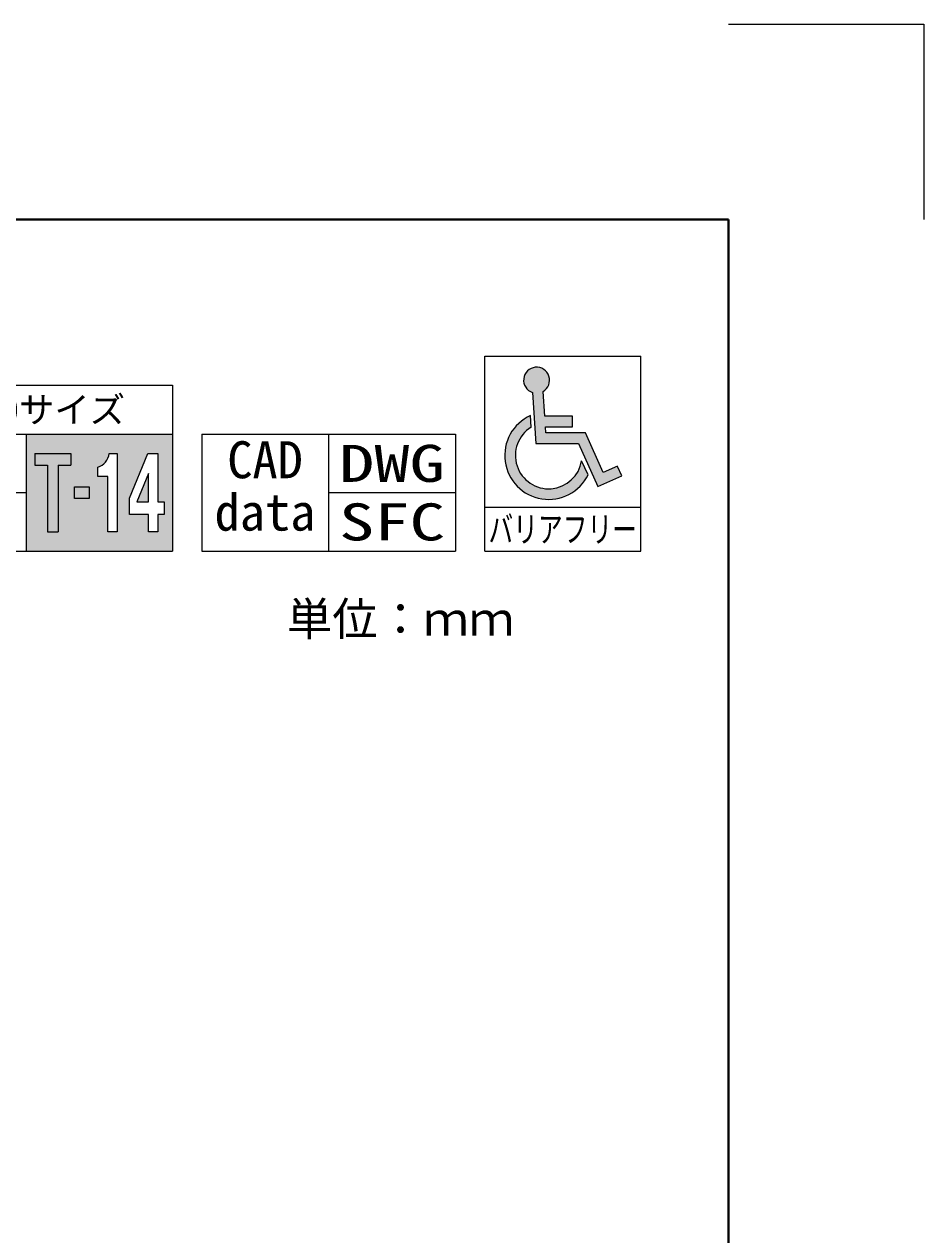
# Model space of a CAD drawing. Units: millimetres, scale not verified. Extents: x 63886 to 97934, y 3628 to 26930.
# Drawn here: x 69221 to 70142, y 22657 to 23897 of the extents above; entities that cross this region are included whole.
import ezdxf
from ezdxf.enums import TextEntityAlignment as Align

# ---------------------------------------------------------------- set-up
doc = ezdxf.new("R2010")
doc.units = ezdxf.units.MM
doc.header["$LTSCALE"] = 30
doc.layers.add('Defpoints_3', color=8, linetype='Continuous', lineweight=0)
doc.layers.add('図枠', color=7, linetype='Continuous', lineweight=13)
doc.styles.add('ＭＳ ゴシック', font='')
doc.styles.get('ＭＳ ゴシック').set_extended_font_data('MS Gothic')

msp = doc.modelspace()

# ---------------------------------------------------------------- hatches: boundary and pattern name
at = {"layer": '図枠'}
for points in [[(69808.49, 23423.28), (69832.91, 23434.28), (69828.44, 23444.2), (69813.94, 23437.66), (69795.69, 23478.16), (69755.15, 23478.16), (69754.73, 23484.44), (69782.31, 23484.44), (69782.31, 23495.32), (69754, 23495.32), (69752.31, 23520.64, 0.8089), (69744.36, 23545.44, 0.8089), (69741.48, 23519.56), (69744.97, 23467.29), (69788.66, 23467.29)], [(69798.59, 23435.36), (69791.81, 23449.67, -0.5467), (69739.13, 23426.64, -0.5467), (69740.18, 23484.13), (69739.36, 23496.01, 0.51922), (69725.87, 23423.58, 0.51922)], [(69347.97, 23436.51), (69336.13, 23407.39), (69347.97, 23407.39)]]:
    msp.add_hatch(color=256, dxfattribs=at).paths.add_polyline_path(points)
h = msp.add_hatch(color=256, dxfattribs=at)
h.paths.add_polyline_path([(69372.47, 23356.97), (69372.47, 23476.97), (69222.47, 23476.97), (69222.47, 23356.97)])
h.paths.add_polyline_path([(69306.38, 23433.47), (69296.09, 23433.47), (69296.09, 23443.22, 0.30538), (69307.6, 23456.97), (69315.79, 23456.97), (69315.79, 23376.97), (69306.38, 23376.97)], flags=16)
h.paths.add_polyline_path([(69328.36, 23394.48), (69328.36, 23411.26), (69347.36, 23456.97), (69357.47, 23456.97), (69357.47, 23407.39), (69363.87, 23407.39), (69363.87, 23394.48), (69357.47, 23394.48), (69357.47, 23376.97), (69347.98, 23376.97), (69347.98, 23394.48)], flags=16)

# ---------------------------------------------------------------- linework, layer by layer
at = {"layer": 'Defpoints_3', "color": 7, "lineweight": 13}
for p, q in [((69942.47, 23896.97), (70142.47, 23896.97)), ((70142.47, 23896.97), (70142.47, 23696.97))]:
    msp.add_line(p, q, dxfattribs=at)
at = {"layer": '図枠', "lineweight": 40}
for p, q in [((66342.47, 23696.97), (69942.47, 23696.97)), ((69942.47, 23696.97), (69942.47, 18156.97))]:
    msp.add_line(p, q, dxfattribs=at)
at = {"layer": '図枠'}
for p, q in [((69692.47, 23356.97), (69692.47, 23556.97)), ((69692.47, 23556.97), (69852.47, 23556.97)), ((69852.47, 23356.97), (69852.47, 23556.97)), ((69112.47, 23526.97), (69372.47, 23526.97)), ((69372.47, 23526.97), (69372.47, 23356.97)), ((69740.18, 23484.13), (69739.36, 23496.01)), ((69112.47, 23476.97), (69372.47, 23476.97)), ((69222.47, 23476.97), (69222.47, 23356.97)), ((69402.47, 23476.97), (69662.47, 23476.97)), ((69402.47, 23476.97), (69402.47, 23356.97)), ((69532.47, 23476.97), (69532.47, 23356.97)), ((69662.47, 23476.97), (69662.47, 23356.97)), ((69231.32, 23456.97), (69268.46, 23456.97)), ((69231.32, 23456.97), (69231.32, 23444.97)), ((69231.32, 23444.97), (69244.32, 23444.97)), ((69244.32, 23444.97), (69244.32, 23376.97)), ((69255.46, 23444.97), (69255.46, 23376.97)), ((69255.46, 23444.97), (69268.46, 23444.97)), ((69268.46, 23456.97), (69268.46, 23444.97)), ((69307.6, 23456.97), (69315.79, 23456.97)), ((69798.59, 23435.36), (69791.81, 23449.67)), ((69272.18, 23422.97), (69287.03, 23422.97)), ((69272.18, 23410.97), (69272.18, 23422.97)), ((69287.03, 23422.97), (69287.03, 23410.97)), ((69112.47, 23416.97), (69222.47, 23416.97)), ((69287.03, 23410.97), (69272.18, 23410.97)), ((69532.47, 23416.97), (69662.47, 23416.97)), ((69692.47, 23401.97), (69852.47, 23401.97)), ((69244.32, 23376.97), (69255.46, 23376.97)), ((69112.47, 23356.97), (69372.47, 23356.97)), ((69402.47, 23356.97), (69662.47, 23356.97)), ((69692.47, 23356.97), (69852.47, 23356.97))]:
    msp.add_line(p, q, dxfattribs=at)
for points in [[(69741.48, 23519.56), (69744.97, 23467.29), (69788.66, 23467.29), (69808.49, 23423.28), (69832.91, 23434.28), (69828.55, 23443.93)], [(69828.44, 23444.2), (69813.94, 23437.66), (69795.69, 23478.16), (69755.15, 23478.16), (69754.73, 23484.44), (69782.31, 23484.44), (69782.31, 23495.32), (69754, 23495.32), (69752.31, 23520.64)], [(69315.79, 23456.97), (69315.79, 23376.97), (69306.38, 23376.97), (69306.38, 23433.47), (69296.09, 23433.47), (69296.09, 23443.22)]]:
    msp.add_lwpolyline(points, dxfattribs=at)
for points in [[(69357.47, 23407.39), (69363.87, 23407.39), (69363.87, 23394.48), (69357.47, 23394.48), (69357.47, 23376.97), (69347.98, 23376.97), (69347.98, 23394.48), (69328.36, 23394.48), (69328.36, 23411.26), (69347.36, 23456.97), (69357.47, 23456.97)], [(69347.97, 23436.51), (69336.13, 23407.39), (69347.97, 23407.39)]]:
    msp.add_lwpolyline(points, close=True, dxfattribs=at)
for centre, radius, start, end in [((69745.69, 23532.19), 13.31, 299.82759, 251.58236), ((69758.09, 23455.05), 45.04, 114.56659, 334.07946), ((69758.09, 23455.05), 34.15, 121.62333, 350.9477), ((69291.64, 23458.63), 16.05, 286.11041, 354.03782)]:
    msp.add_arc(centre, radius, start, end, dxfattribs=at)

# ---------------------------------------------------------------- texts
at = {"layer": '図枠', "style": 'ＭＳ ゴシック'}
for s, height, p in [('400サイズ', 26.58, (69242.47, 23501.97)), ('単位：ｍｍ', 34.18, (69606.2, 23287.63))]:
    msp.add_text(s, height=height, dxfattribs=at).set_placement(p, align=Align.MIDDLE_CENTER)
for s, p in [('CAD', (69428.62, 23469.67)), ('data', (69415.67, 23416.07))]:
    msp.add_text(s, height=37.98, dxfattribs=at).set_placement(p, align=Align.TOP_LEFT)
for s, height, width, p in [('DWG', 37.98, 1.4, (69597.47, 23446.97)), ('SFC', 37.98, 1.4, (69597.47, 23386.97)), ('バリアフリー', 26.58, 0.7, (69772.47, 23379.47))]:
    msp.add_text(s, height=height, dxfattribs=dict(at, width=width)).set_placement(p, align=Align.MIDDLE_CENTER)

doc.saveas('drawing.dxf')
